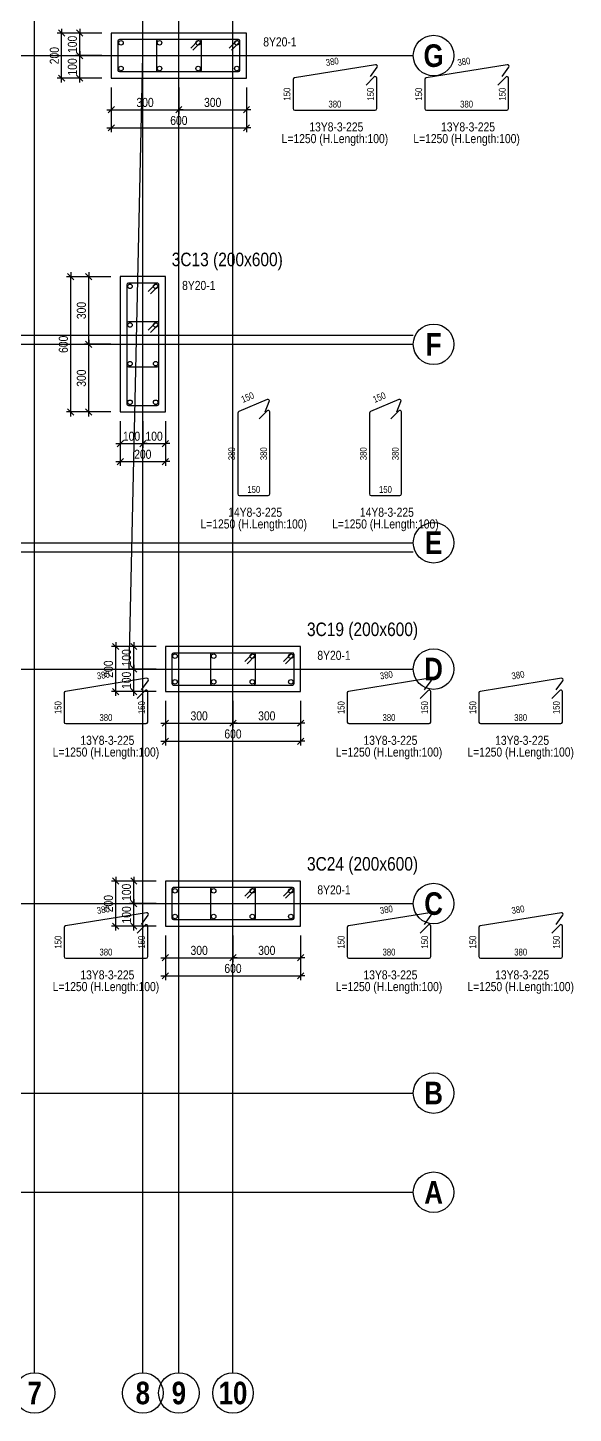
# Model space of a CAD drawing. Extents: x 0 to 206258, y -403073 to 0.
# Drawn here: x 91684 to 97736, y -83038 to -67678 of the extents above; entities that cross this region are included whole.
import ezdxf
from ezdxf.enums import TextEntityAlignment as Align
from ezdxf.lldxf.tags import DXFTag

# ---------------------------------------------------------------- set-up
doc = ezdxf.new("R2010")
doc.units = 0
doc.header["$LTSCALE"] = 1000
for name, color, linetype in [('Axis Circle(Dir 1)', 150, 'Continuous'), ('Axis Circle(Dir 2)', 150, 'Continuous'), ('Axis Label(Dir 1)', 7, 'Continuous'), ('Axis Label(Dir 2)', 7, 'Continuous'), ('Axis Line(Dir 1)', 8, 'CENTER2'), ('Axis Line(Dir 2)', 150, 'CENTER2'), ('Column Line(D)', 1, 'Continuous'), ('Dimension Line', 5, 'Continuous'), ('Link Line', 3, 'Continuous'), ('Rebar Length Text', 8, 'Continuous'), ('Rebar Line', 7, 'Continuous'), ('Top Rebar Label', 6, 'Continuous')]:
    doc.layers.add(name, color=color, linetype=linetype)
for name, color, linetype, true_color in [('Column Label(D)', 12, 'Continuous', 0xbd0000), ('Ghost Axis Line', 254, 'Continuous', 0xbebebe), ('Link Label', 94, 'Continuous', 0x008100), ('Link Length Text', 94, 'Continuous', 0x008100)]:
    doc.layers.add(name, color=color, linetype=linetype, true_color=true_color)
doc.styles.add('Axis Label(Dir 1)', font='ARIALNB.TTF', dxfattribs={"height": 250})
doc.styles.add('Axis Label(Dir 2)', font='ARIALNB.TTF', dxfattribs={"height": 250})
doc.styles.add('Column Label(D)', font='ARIALN.TTF', dxfattribs={"height": 150})
doc.styles.add('Dimension Text', font='ARIALN.TTF', dxfattribs={"height": 100})
doc.styles.add('Link Label', font='ARIALN.TTF', dxfattribs={"height": 100})
doc.styles.add('Link Length Text', font='ARIALN.TTF', dxfattribs={"height": 100})
doc.styles.add('Rebar Length Text', font='ARIALN.TTF', dxfattribs={"height": 75})
doc.styles.add('Top Rebar Label', font='ARIALN.TTF', dxfattribs={"height": 100})
tags = doc.linetypes.add('CENTER2', pattern=[1.125, 0.75, -0.125, 0.125, -0.125]).pattern_tags.tags
tags[10:11] = [DXFTag(74, 4), DXFTag(75, 0), DXFTag(340, '0'), DXFTag(46, 0.0), DXFTag(50, 0.0), DXFTag(44, 0.0), DXFTag(45, 0.0)]
tags[8:9] = [DXFTag(74, 4), DXFTag(75, 0), DXFTag(340, '0'), DXFTag(46, 0.0), DXFTag(50, 0.0), DXFTag(44, 0.0), DXFTag(45, 0.0)]
tags[6:7] = [DXFTag(74, 4), DXFTag(75, 0), DXFTag(340, '0'), DXFTag(46, 0.0), DXFTag(50, 0.0), DXFTag(44, 0.0), DXFTag(45, 0.0)]
tags[4:5] = [DXFTag(74, 4), DXFTag(75, 0), DXFTag(340, '0'), DXFTag(46, 0.0), DXFTag(50, 0.0), DXFTag(44, 0.0), DXFTag(45, 0.0)]
doc.dimstyles.new('COLUMNAPP', dxfattribs={"dimtxt": 100, "dimasz": 30, "dimexe": 48.3, "dimexo": 103.5, "dimgap": 30, "dimtad": 1, "dimtoh": 1, "dimdec": 1, "dimlfac": 0.4, "dimdsep": 46, "dimtxsty": 'Dimension Text', "dimblk": 'PCDIM_TICK', "dimcen": 0.09, "dimclrd": 5, "dimclre": 5, "dimclrt": 5, "dimadec": 1, "dimazin": 0, "dimtp": 1, "dimtm": 1, "dimtfac": 1, "dimtdec": 4, "dimtofl": 0, "dimtmove": 0, "dimatfit": 3, "dimfxl": 1, "dimtolj": 1, "dimtzin": 0, "dimarcsym": 0})

# ---------------------------------------------------------------- blocks, each defined once
blk = doc.blocks.new('PCDIM_TICK')
at = {"layer": 'Dimension Line', "color": 0, "transparency": 33554687}
for p, q in [((1.15, 1.15), (-1.15, -1.15)), ((1.61, 0), (0, 0))]:
    blk.add_line(p, q, dxfattribs=at)
blk = doc.blocks.new('*U1617')
at = {"layer": 'Dimension Line', "color": 5, "true_color": 0x0000ff, "transparency": 16777216}
for p, q in [((92611, -68341), (92611, -68636)), ((93361, -68341), (93361, -68636)), ((92611, -68588), (93361, -68588))]:
    blk.add_line(p, q, dxfattribs=at)
at = {"layer": 'Dimension Line', "color": 5, "true_color": 0x0000ff, "transparency": 16777216, "xscale": 30, "yscale": 30, "rotation": 180.0000000000004}
blk.add_blockref('PCDIM_TICK', (92611, -68588), dxfattribs=at)
at = {"layer": 'Dimension Line', "color": 5, "true_color": 0x0000ff, "transparency": 16777216, "xscale": 30, "yscale": 30}
blk.add_blockref('PCDIM_TICK', (93361, -68588), dxfattribs=at)
at = {"layer": 'Dimension Line', "color": 5, "true_color": 0x0000ff, "transparency": 16777216, "insert": (92986, -68558), "char_height": 100, "width": 181.5, "attachment_point": 8, "style": 'Dimension Text'}
blk.add_mtext('300', dxfattribs=at)
blk = doc.blocks.new('*U1618')
at = {"layer": 'Dimension Line', "color": 5, "true_color": 0x0000ff, "transparency": 16777216}
for p, q in [((93361, -68341), (93361, -68636)), ((94111, -68341), (94111, -68636)), ((93361, -68588), (94111, -68588))]:
    blk.add_line(p, q, dxfattribs=at)
at = {"layer": 'Dimension Line', "color": 5, "true_color": 0x0000ff, "transparency": 16777216, "xscale": 30, "yscale": 30, "rotation": 180.0000000000004}
blk.add_blockref('PCDIM_TICK', (93361, -68588), dxfattribs=at)
at = {"layer": 'Dimension Line', "color": 5, "true_color": 0x0000ff, "transparency": 16777216, "xscale": 30, "yscale": 30}
blk.add_blockref('PCDIM_TICK', (94111, -68588), dxfattribs=at)
at = {"layer": 'Dimension Line', "color": 5, "true_color": 0x0000ff, "transparency": 16777216, "insert": (93736, -68558), "char_height": 100, "width": 181.5, "attachment_point": 8, "style": 'Dimension Text'}
blk.add_mtext('300', dxfattribs=at)
blk = doc.blocks.new('*U1619')
at = {"layer": 'Dimension Line', "color": 5, "true_color": 0x0000ff, "transparency": 16777216}
for p, q in [((92611, -68341), (92611, -68836)), ((94111, -68341), (94111, -68836)), ((92611, -68788), (94111, -68788))]:
    blk.add_line(p, q, dxfattribs=at)
at = {"layer": 'Dimension Line', "color": 5, "true_color": 0x0000ff, "transparency": 16777216, "xscale": 30, "yscale": 30, "rotation": 180.0000000000004}
blk.add_blockref('PCDIM_TICK', (92611, -68788), dxfattribs=at)
at = {"layer": 'Dimension Line', "color": 5, "true_color": 0x0000ff, "transparency": 16777216, "xscale": 30, "yscale": 30}
blk.add_blockref('PCDIM_TICK', (94111, -68788), dxfattribs=at)
at = {"layer": 'Dimension Line', "color": 5, "true_color": 0x0000ff, "transparency": 16777216, "insert": (93361, -68758), "char_height": 100, "width": 181.97, "attachment_point": 8, "style": 'Dimension Text'}
blk.add_mtext('600', dxfattribs=at)
blk = doc.blocks.new('*U1620')
at = {"layer": 'Dimension Line', "color": 5, "true_color": 0x0000ff, "transparency": 16777216}
for p, q in [((92508, -67988), (92213, -67988)), ((92261, -68238), (92261, -67988)), ((92508, -68238), (92213, -68238))]:
    blk.add_line(p, q, dxfattribs=at)
at = {"layer": 'Dimension Line', "color": 5, "true_color": 0x0000ff, "transparency": 16777216, "xscale": 30, "yscale": 30}
for p, rotation in [((92261, -67988), 89.99999999999447), ((92261, -68238), 269.9999999999834)]:
    blk.add_blockref('PCDIM_TICK', p, dxfattribs=dict(at, rotation=rotation))
at = {"layer": 'Dimension Line', "color": 5, "true_color": 0x0000ff, "transparency": 16777216, "insert": (92231, -68113), "char_height": 100, "width": 173.93, "attachment_point": 8, "rotation": 90, "style": 'Dimension Text'}
blk.add_mtext('100', dxfattribs=at)
blk = doc.blocks.new('*U1621')
at = {"layer": 'Dimension Line', "color": 5, "true_color": 0x0000ff, "transparency": 16777216}
for p, q in [((92508, -67738), (92213, -67738)), ((92261, -67988), (92261, -67738)), ((92508, -67988), (92213, -67988))]:
    blk.add_line(p, q, dxfattribs=at)
at = {"layer": 'Dimension Line', "color": 5, "true_color": 0x0000ff, "transparency": 16777216, "xscale": 30, "yscale": 30}
for p, rotation in [((92261, -67738), 89.99999999999447), ((92261, -67988), 269.9999999999834)]:
    blk.add_blockref('PCDIM_TICK', p, dxfattribs=dict(at, rotation=rotation))
at = {"layer": 'Dimension Line', "color": 5, "true_color": 0x0000ff, "transparency": 16777216, "insert": (92231, -67863), "char_height": 100, "width": 173.93, "attachment_point": 8, "rotation": 90, "style": 'Dimension Text'}
blk.add_mtext('100', dxfattribs=at)
blk = doc.blocks.new('*U1622')
at = {"layer": 'Dimension Line', "color": 5, "true_color": 0x0000ff, "transparency": 16777216}
for p, q in [((92508, -67738), (92013, -67738)), ((92061, -68238), (92061, -67738)), ((92508, -68238), (92013, -68238))]:
    blk.add_line(p, q, dxfattribs=at)
at = {"layer": 'Dimension Line', "color": 5, "true_color": 0x0000ff, "transparency": 16777216, "xscale": 30, "yscale": 30}
for p, rotation in [((92061, -67738), 89.99999999999447), ((92061, -68238), 269.9999999999834)]:
    blk.add_blockref('PCDIM_TICK', p, dxfattribs=dict(at, rotation=rotation))
at = {"layer": 'Dimension Line', "color": 5, "true_color": 0x0000ff, "transparency": 16777216, "insert": (92031, -67988), "char_height": 100, "width": 182.77, "attachment_point": 8, "rotation": 90, "style": 'Dimension Text'}
blk.add_mtext('200', dxfattribs=at)
blk = doc.blocks.new('*U1629')
at = {"layer": 'Dimension Line', "color": 5, "true_color": 0x0000ff, "transparency": 16777216}
for p, q in [((92711, -72041), (92711, -72336)), ((92961, -72041), (92961, -72336)), ((92711, -72288), (92961, -72288))]:
    blk.add_line(p, q, dxfattribs=at)
at = {"layer": 'Dimension Line', "color": 5, "true_color": 0x0000ff, "transparency": 16777216, "xscale": 30, "yscale": 30, "rotation": 180.0000000000004}
blk.add_blockref('PCDIM_TICK', (92711, -72288), dxfattribs=at)
at = {"layer": 'Dimension Line', "color": 5, "true_color": 0x0000ff, "transparency": 16777216, "xscale": 30, "yscale": 30}
blk.add_blockref('PCDIM_TICK', (92961, -72288), dxfattribs=at)
at = {"layer": 'Dimension Line', "color": 5, "true_color": 0x0000ff, "transparency": 16777216, "insert": (92836, -72258), "char_height": 100, "width": 173.93, "attachment_point": 8, "style": 'Dimension Text'}
blk.add_mtext('100', dxfattribs=at)
blk = doc.blocks.new('*U1630')
at = {"layer": 'Dimension Line', "color": 5, "true_color": 0x0000ff, "transparency": 16777216}
for p, q in [((92961, -72041), (92961, -72336)), ((93211, -72041), (93211, -72336)), ((92961, -72288), (93211, -72288))]:
    blk.add_line(p, q, dxfattribs=at)
at = {"layer": 'Dimension Line', "color": 5, "true_color": 0x0000ff, "transparency": 16777216, "xscale": 30, "yscale": 30, "rotation": 180.0000000000004}
blk.add_blockref('PCDIM_TICK', (92961, -72288), dxfattribs=at)
at = {"layer": 'Dimension Line', "color": 5, "true_color": 0x0000ff, "transparency": 16777216, "xscale": 30, "yscale": 30}
blk.add_blockref('PCDIM_TICK', (93211, -72288), dxfattribs=at)
at = {"layer": 'Dimension Line', "color": 5, "true_color": 0x0000ff, "transparency": 16777216, "insert": (93086, -72258), "char_height": 100, "width": 173.93, "attachment_point": 8, "style": 'Dimension Text'}
blk.add_mtext('100', dxfattribs=at)
blk = doc.blocks.new('*U1631')
at = {"layer": 'Dimension Line', "color": 5, "true_color": 0x0000ff, "transparency": 16777216}
for p, q in [((92711, -72041), (92711, -72536)), ((93211, -72041), (93211, -72536)), ((92711, -72488), (93211, -72488))]:
    blk.add_line(p, q, dxfattribs=at)
at = {"layer": 'Dimension Line', "color": 5, "true_color": 0x0000ff, "transparency": 16777216, "xscale": 30, "yscale": 30, "rotation": 180.0000000000004}
blk.add_blockref('PCDIM_TICK', (92711, -72488), dxfattribs=at)
at = {"layer": 'Dimension Line', "color": 5, "true_color": 0x0000ff, "transparency": 16777216, "xscale": 30, "yscale": 30}
blk.add_blockref('PCDIM_TICK', (93211, -72488), dxfattribs=at)
at = {"layer": 'Dimension Line', "color": 5, "true_color": 0x0000ff, "transparency": 16777216, "insert": (92961, -72458), "char_height": 100, "width": 182.77, "attachment_point": 8, "style": 'Dimension Text'}
blk.add_mtext('200', dxfattribs=at)
blk = doc.blocks.new('*U1632')
at = {"layer": 'Dimension Line', "color": 5, "true_color": 0x0000ff, "transparency": 16777216}
for p, q in [((92608, -71188), (92313, -71188)), ((92361, -71938), (92361, -71188)), ((92608, -71938), (92313, -71938))]:
    blk.add_line(p, q, dxfattribs=at)
at = {"layer": 'Dimension Line', "color": 5, "true_color": 0x0000ff, "transparency": 16777216, "xscale": 30, "yscale": 30}
for p, rotation in [((92361, -71188), 89.99999999999447), ((92361, -71938), 269.9999999999834)]:
    blk.add_blockref('PCDIM_TICK', p, dxfattribs=dict(at, rotation=rotation))
at = {"layer": 'Dimension Line', "color": 5, "true_color": 0x0000ff, "transparency": 16777216, "insert": (92331, -71563), "char_height": 100, "width": 181.5, "attachment_point": 8, "rotation": 90, "style": 'Dimension Text'}
blk.add_mtext('300', dxfattribs=at)
blk = doc.blocks.new('*U1633')
at = {"layer": 'Dimension Line', "color": 5, "true_color": 0x0000ff, "transparency": 16777216}
for p, q in [((92608, -70438), (92313, -70438)), ((92361, -71188), (92361, -70438)), ((92608, -71188), (92313, -71188))]:
    blk.add_line(p, q, dxfattribs=at)
at = {"layer": 'Dimension Line', "color": 5, "true_color": 0x0000ff, "transparency": 16777216, "xscale": 30, "yscale": 30}
for p, rotation in [((92361, -70438), 89.99999999999447), ((92361, -71188), 269.9999999999834)]:
    blk.add_blockref('PCDIM_TICK', p, dxfattribs=dict(at, rotation=rotation))
at = {"layer": 'Dimension Line', "color": 5, "true_color": 0x0000ff, "transparency": 16777216, "insert": (92331, -70813), "char_height": 100, "width": 181.5, "attachment_point": 8, "rotation": 90, "style": 'Dimension Text'}
blk.add_mtext('300', dxfattribs=at)
blk = doc.blocks.new('*U1634')
at = {"layer": 'Dimension Line', "color": 5, "true_color": 0x0000ff, "transparency": 16777216}
for p, q in [((92608, -70438), (92113, -70438)), ((92161, -71938), (92161, -70438)), ((92608, -71938), (92113, -71938))]:
    blk.add_line(p, q, dxfattribs=at)
at = {"layer": 'Dimension Line', "color": 5, "true_color": 0x0000ff, "transparency": 16777216, "xscale": 30, "yscale": 30}
for p, rotation in [((92161, -70438), 89.99999999999447), ((92161, -71938), 269.9999999999834)]:
    blk.add_blockref('PCDIM_TICK', p, dxfattribs=dict(at, rotation=rotation))
at = {"layer": 'Dimension Line', "color": 5, "true_color": 0x0000ff, "transparency": 16777216, "insert": (92131, -71188), "char_height": 100, "width": 181.97, "attachment_point": 8, "rotation": 90, "style": 'Dimension Text'}
blk.add_mtext('600', dxfattribs=at)
blk = doc.blocks.new('*U1659')
at = {"layer": 'Dimension Line', "color": 5, "true_color": 0x0000ff, "transparency": 16777216}
for p, q in [((93211, -75141), (93211, -75436)), ((93961, -75141), (93961, -75436)), ((93211, -75388), (93961, -75388))]:
    blk.add_line(p, q, dxfattribs=at)
at = {"layer": 'Dimension Line', "color": 5, "true_color": 0x0000ff, "transparency": 16777216, "xscale": 30, "yscale": 30, "rotation": 180.0000000000004}
blk.add_blockref('PCDIM_TICK', (93211, -75388), dxfattribs=at)
at = {"layer": 'Dimension Line', "color": 5, "true_color": 0x0000ff, "transparency": 16777216, "xscale": 30, "yscale": 30}
blk.add_blockref('PCDIM_TICK', (93961, -75388), dxfattribs=at)
at = {"layer": 'Dimension Line', "color": 5, "true_color": 0x0000ff, "transparency": 16777216, "insert": (93586, -75358), "char_height": 100, "width": 181.5, "attachment_point": 8, "style": 'Dimension Text'}
blk.add_mtext('300', dxfattribs=at)
blk = doc.blocks.new('*U1660')
at = {"layer": 'Dimension Line', "color": 5, "true_color": 0x0000ff, "transparency": 16777216}
for p, q in [((93961, -75141), (93961, -75436)), ((94711, -75141), (94711, -75436)), ((93961, -75388), (94711, -75388))]:
    blk.add_line(p, q, dxfattribs=at)
at = {"layer": 'Dimension Line', "color": 5, "true_color": 0x0000ff, "transparency": 16777216, "xscale": 30, "yscale": 30, "rotation": 180.0000000000004}
blk.add_blockref('PCDIM_TICK', (93961, -75388), dxfattribs=at)
at = {"layer": 'Dimension Line', "color": 5, "true_color": 0x0000ff, "transparency": 16777216, "xscale": 30, "yscale": 30}
blk.add_blockref('PCDIM_TICK', (94711, -75388), dxfattribs=at)
at = {"layer": 'Dimension Line', "color": 5, "true_color": 0x0000ff, "transparency": 16777216, "insert": (94336, -75358), "char_height": 100, "width": 181.5, "attachment_point": 8, "style": 'Dimension Text'}
blk.add_mtext('300', dxfattribs=at)
blk = doc.blocks.new('*U1661')
at = {"layer": 'Dimension Line', "color": 5, "true_color": 0x0000ff, "transparency": 16777216}
for p, q in [((93211, -75141), (93211, -75636)), ((94711, -75141), (94711, -75636)), ((93211, -75588), (94711, -75588))]:
    blk.add_line(p, q, dxfattribs=at)
at = {"layer": 'Dimension Line', "color": 5, "true_color": 0x0000ff, "transparency": 16777216, "xscale": 30, "yscale": 30, "rotation": 180.0000000000004}
blk.add_blockref('PCDIM_TICK', (93211, -75588), dxfattribs=at)
at = {"layer": 'Dimension Line', "color": 5, "true_color": 0x0000ff, "transparency": 16777216, "xscale": 30, "yscale": 30}
blk.add_blockref('PCDIM_TICK', (94711, -75588), dxfattribs=at)
at = {"layer": 'Dimension Line', "color": 5, "true_color": 0x0000ff, "transparency": 16777216, "insert": (93961, -75558), "char_height": 100, "width": 181.97, "attachment_point": 8, "style": 'Dimension Text'}
blk.add_mtext('600', dxfattribs=at)
blk = doc.blocks.new('*U1662')
at = {"layer": 'Dimension Line', "color": 5, "true_color": 0x0000ff, "transparency": 16777216}
for p, q in [((93108, -74788), (92813, -74788)), ((92861, -75038), (92861, -74788)), ((93108, -75038), (92813, -75038))]:
    blk.add_line(p, q, dxfattribs=at)
at = {"layer": 'Dimension Line', "color": 5, "true_color": 0x0000ff, "transparency": 16777216, "xscale": 30, "yscale": 30}
for p, rotation in [((92861, -74788), 89.99999999999447), ((92861, -75038), 269.9999999999834)]:
    blk.add_blockref('PCDIM_TICK', p, dxfattribs=dict(at, rotation=rotation))
at = {"layer": 'Dimension Line', "color": 5, "true_color": 0x0000ff, "transparency": 16777216, "insert": (92831, -74913), "char_height": 100, "width": 173.93, "attachment_point": 8, "rotation": 90, "style": 'Dimension Text'}
blk.add_mtext('100', dxfattribs=at)
blk = doc.blocks.new('*U1663')
at = {"layer": 'Dimension Line', "color": 5, "true_color": 0x0000ff, "transparency": 16777216}
for p, q in [((93108, -74538), (92813, -74538)), ((92861, -74788), (92861, -74538)), ((93108, -74788), (92813, -74788))]:
    blk.add_line(p, q, dxfattribs=at)
at = {"layer": 'Dimension Line', "color": 5, "true_color": 0x0000ff, "transparency": 16777216, "xscale": 30, "yscale": 30}
for p, rotation in [((92861, -74538), 89.99999999999447), ((92861, -74788), 269.9999999999834)]:
    blk.add_blockref('PCDIM_TICK', p, dxfattribs=dict(at, rotation=rotation))
at = {"layer": 'Dimension Line', "color": 5, "true_color": 0x0000ff, "transparency": 16777216, "insert": (92831, -74663), "char_height": 100, "width": 173.93, "attachment_point": 8, "rotation": 90, "style": 'Dimension Text'}
blk.add_mtext('100', dxfattribs=at)
blk = doc.blocks.new('*U1664')
at = {"layer": 'Dimension Line', "color": 5, "true_color": 0x0000ff, "transparency": 16777216}
for p, q in [((93108, -74538), (92613, -74538)), ((92661, -75038), (92661, -74538)), ((93108, -75038), (92613, -75038))]:
    blk.add_line(p, q, dxfattribs=at)
at = {"layer": 'Dimension Line', "color": 5, "true_color": 0x0000ff, "transparency": 16777216, "xscale": 30, "yscale": 30}
for p, rotation in [((92661, -74538), 89.99999999999447), ((92661, -75038), 269.9999999999834)]:
    blk.add_blockref('PCDIM_TICK', p, dxfattribs=dict(at, rotation=rotation))
at = {"layer": 'Dimension Line', "color": 5, "true_color": 0x0000ff, "transparency": 16777216, "insert": (92631, -74788), "char_height": 100, "width": 182.77, "attachment_point": 8, "rotation": 90, "style": 'Dimension Text'}
blk.add_mtext('200', dxfattribs=at)
blk = doc.blocks.new('*U1683')
at = {"layer": 'Dimension Line', "color": 5, "true_color": 0x0000ff, "transparency": 16777216}
for p, q in [((93211, -77741), (93211, -78036)), ((93961, -77741), (93961, -78036)), ((93211, -77988), (93961, -77988))]:
    blk.add_line(p, q, dxfattribs=at)
at = {"layer": 'Dimension Line', "color": 5, "true_color": 0x0000ff, "transparency": 16777216, "xscale": 30, "yscale": 30, "rotation": 180.0000000000004}
blk.add_blockref('PCDIM_TICK', (93211, -77988), dxfattribs=at)
at = {"layer": 'Dimension Line', "color": 5, "true_color": 0x0000ff, "transparency": 16777216, "xscale": 30, "yscale": 30}
blk.add_blockref('PCDIM_TICK', (93961, -77988), dxfattribs=at)
at = {"layer": 'Dimension Line', "color": 5, "true_color": 0x0000ff, "transparency": 16777216, "insert": (93586, -77958), "char_height": 100, "width": 181.5, "attachment_point": 8, "style": 'Dimension Text'}
blk.add_mtext('300', dxfattribs=at)
blk = doc.blocks.new('*U1684')
at = {"layer": 'Dimension Line', "color": 5, "true_color": 0x0000ff, "transparency": 16777216}
for p, q in [((93961, -77741), (93961, -78036)), ((94711, -77741), (94711, -78036)), ((93961, -77988), (94711, -77988))]:
    blk.add_line(p, q, dxfattribs=at)
at = {"layer": 'Dimension Line', "color": 5, "true_color": 0x0000ff, "transparency": 16777216, "xscale": 30, "yscale": 30, "rotation": 180.0000000000004}
blk.add_blockref('PCDIM_TICK', (93961, -77988), dxfattribs=at)
at = {"layer": 'Dimension Line', "color": 5, "true_color": 0x0000ff, "transparency": 16777216, "xscale": 30, "yscale": 30}
blk.add_blockref('PCDIM_TICK', (94711, -77988), dxfattribs=at)
at = {"layer": 'Dimension Line', "color": 5, "true_color": 0x0000ff, "transparency": 16777216, "insert": (94336, -77958), "char_height": 100, "width": 181.5, "attachment_point": 8, "style": 'Dimension Text'}
blk.add_mtext('300', dxfattribs=at)
blk = doc.blocks.new('*U1685')
at = {"layer": 'Dimension Line', "color": 5, "true_color": 0x0000ff, "transparency": 16777216}
for p, q in [((93211, -77741), (93211, -78236)), ((94711, -77741), (94711, -78236)), ((93211, -78188), (94711, -78188))]:
    blk.add_line(p, q, dxfattribs=at)
at = {"layer": 'Dimension Line', "color": 5, "true_color": 0x0000ff, "transparency": 16777216, "xscale": 30, "yscale": 30, "rotation": 180.0000000000004}
blk.add_blockref('PCDIM_TICK', (93211, -78188), dxfattribs=at)
at = {"layer": 'Dimension Line', "color": 5, "true_color": 0x0000ff, "transparency": 16777216, "xscale": 30, "yscale": 30}
blk.add_blockref('PCDIM_TICK', (94711, -78188), dxfattribs=at)
at = {"layer": 'Dimension Line', "color": 5, "true_color": 0x0000ff, "transparency": 16777216, "insert": (93961, -78158), "char_height": 100, "width": 181.97, "attachment_point": 8, "style": 'Dimension Text'}
blk.add_mtext('600', dxfattribs=at)
blk = doc.blocks.new('*U1686')
at = {"layer": 'Dimension Line', "color": 5, "true_color": 0x0000ff, "transparency": 16777216}
for p, q in [((93108, -77388), (92813, -77388)), ((92861, -77638), (92861, -77388)), ((93108, -77638), (92813, -77638))]:
    blk.add_line(p, q, dxfattribs=at)
at = {"layer": 'Dimension Line', "color": 5, "true_color": 0x0000ff, "transparency": 16777216, "xscale": 30, "yscale": 30}
for p, rotation in [((92861, -77388), 89.99999999999447), ((92861, -77638), 269.9999999999834)]:
    blk.add_blockref('PCDIM_TICK', p, dxfattribs=dict(at, rotation=rotation))
at = {"layer": 'Dimension Line', "color": 5, "true_color": 0x0000ff, "transparency": 16777216, "insert": (92831, -77513), "char_height": 100, "width": 173.93, "attachment_point": 8, "rotation": 90, "style": 'Dimension Text'}
blk.add_mtext('100', dxfattribs=at)
blk = doc.blocks.new('*U1687')
at = {"layer": 'Dimension Line', "color": 5, "true_color": 0x0000ff, "transparency": 16777216}
for p, q in [((93108, -77138), (92813, -77138)), ((92861, -77388), (92861, -77138)), ((93108, -77388), (92813, -77388))]:
    blk.add_line(p, q, dxfattribs=at)
at = {"layer": 'Dimension Line', "color": 5, "true_color": 0x0000ff, "transparency": 16777216, "xscale": 30, "yscale": 30}
for p, rotation in [((92861, -77138), 89.99999999999447), ((92861, -77388), 269.9999999999834)]:
    blk.add_blockref('PCDIM_TICK', p, dxfattribs=dict(at, rotation=rotation))
at = {"layer": 'Dimension Line', "color": 5, "true_color": 0x0000ff, "transparency": 16777216, "insert": (92831, -77263), "char_height": 100, "width": 173.93, "attachment_point": 8, "rotation": 90, "style": 'Dimension Text'}
blk.add_mtext('100', dxfattribs=at)
blk = doc.blocks.new('*U1688')
at = {"layer": 'Dimension Line', "color": 5, "true_color": 0x0000ff, "transparency": 16777216}
for p, q in [((93108, -77138), (92613, -77138)), ((92661, -77638), (92661, -77138)), ((93108, -77638), (92613, -77638))]:
    blk.add_line(p, q, dxfattribs=at)
at = {"layer": 'Dimension Line', "color": 5, "true_color": 0x0000ff, "transparency": 16777216, "xscale": 30, "yscale": 30}
for p, rotation in [((92661, -77138), 89.99999999999447), ((92661, -77638), 269.9999999999834)]:
    blk.add_blockref('PCDIM_TICK', p, dxfattribs=dict(at, rotation=rotation))
at = {"layer": 'Dimension Line', "color": 5, "true_color": 0x0000ff, "transparency": 16777216, "insert": (92631, -77388), "char_height": 100, "width": 182.77, "attachment_point": 8, "rotation": 90, "style": 'Dimension Text'}
blk.add_mtext('200', dxfattribs=at)

msp = doc.modelspace()

# ---------------------------------------------------------------- linework, layer by layer
at = {"layer": 'Axis Circle(Dir 1)', "transparency": 33554687}
for centre in [(96186.095, -67987.707), (96186.095, -71187.707), (96186.095, -73387.707), (96186.095, -74787.707), (96186.095, -77387.707), (96186.095, -79487.707), (96186.095, -80587.707)]:
    msp.add_circle(centre, 225, dxfattribs=at)
at = {"layer": 'Axis Circle(Dir 2)', "transparency": 33554687}
for centre in [(91761.095, -82812.707), (92961.095, -82812.707), (93361.095, -82812.707), (93961.095, -82812.707)]:
    msp.add_circle(centre, 225, dxfattribs=at)
at = {"layer": 'Axis Line(Dir 1)', "transparency": 33554687}
for points in [[(78161.095, -67987.707), (95961.095, -67987.707)], [(78161.095, -71187.707), (95961.095, -71187.707)], [(78161.095, -73387.707), (95961.095, -73387.707)], [(78161.095, -74787.707), (95961.095, -74787.707)], [(78161.095, -77387.707), (95961.095, -77387.707)], [(78161.095, -79487.707), (95961.095, -79487.707)], [(78161.095, -80587.707), (95961.095, -80587.707)]]:
    msp.add_lwpolyline(points, dxfattribs=at)
at = {"layer": 'Axis Line(Dir 2)', "transparency": 33554687}
for points in [[(91761.095, -82587.707), (91761.095, -58787.707)], [(92961.095, -82587.707), (92961.095, -58787.707)], [(93361.095, -82587.707), (93361.095, -58787.707)], [(93961.095, -82587.707), (93961.095, -58787.707)]]:
    msp.add_lwpolyline(points, dxfattribs=at)
at = {"layer": 'Column Line(D)', "transparency": 33554687}
for points in [[(94111.095, -68237.707), (94111.095, -67737.707), (92611.095, -67737.707), (92611.095, -68237.707)], [(92711.095, -71937.707), (93211.095, -71937.707), (93211.095, -70437.707), (92711.095, -70437.707)], [(94711.095, -75037.707), (94711.095, -74537.707), (93211.095, -74537.707), (93211.095, -75037.707)], [(94711.095, -77637.707), (94711.095, -77137.707), (93211.095, -77137.707), (93211.095, -77637.707)]]:
    msp.add_lwpolyline(points, close=True, dxfattribs=at)
at = {"layer": 'Ghost Axis Line', "transparency": 33554687}
for points in [[(92811.095, -74787.707), (92961.095, -67987.707)], [(78161.095, -71087.707), (95961.095, -71087.707)], [(78161.095, -73487.707), (95961.095, -73487.707)]]:
    msp.add_lwpolyline(points, dxfattribs=at)
at = {"layer": 'Link Line', "transparency": 33554687}
for points in [[(93516.747, -67928.469), (93605.136, -67840.081, 0.668178638), (93592.761, -67810.207), (92701.095, -67810.207, 0.414213562), (92683.595, -67827.707), (92683.595, -68147.707, 0.414213562), (92701.095, -68165.207), (93592.761, -68165.207, 0.414213562), (93610.261, -68147.707), (93610.261, -67827.707, 0.668178638), (93580.387, -67815.332), (93491.998, -67903.721)], [(93945.081, -67928.469), (94033.469, -67840.081, 0.668178638), (94021.095, -67810.207), (93129.428, -67810.207, 0.414213562), (93111.928, -67827.707), (93111.928, -68147.707, 0.414213562), (93129.428, -68165.207), (94021.095, -68165.207, 0.414213562), (94038.595, -68147.707), (94038.595, -67827.707, 0.668178638), (94008.72, -67815.332), (93920.332, -67903.721)], [(95486.676, -68218.523), (95559.805, -68117.147, 0.668178638), (95542.816, -68089.634), (94642.76, -68235.326, 0.367954403), (94628.056, -68252.602), (94628.056, -68575.207, 0.414213562), (94645.556, -68592.707), (95537.223, -68592.707, 0.414213562), (95554.723, -68575.207), (95554.723, -68237.707, 0.668178638), (95524.848, -68225.332), (95436.46, -68313.721)], [(96947.266, -68218.523), (97020.395, -68117.147, 0.668178638), (97003.406, -68089.634), (96103.349, -68235.326, 0.367954403), (96088.646, -68252.602), (96088.646, -68575.207, 0.414213562), (96106.146, -68592.707), (96997.812, -68592.707, 0.414213562), (97015.312, -68575.207), (97015.312, -68237.707, 0.668178638), (96985.438, -68225.332), (96897.05, -68313.721)], [(93045.081, -70628.469), (93133.469, -70540.081, 0.668178638), (93121.095, -70510.207), (92801.095, -70510.207, 0.414213562), (92783.595, -70527.707), (92783.595, -71419.373, 0.414213562), (92801.095, -71436.873), (93121.095, -71436.873, 0.414213562), (93138.595, -71419.373), (93138.595, -70527.707, 0.668178638), (93108.72, -70515.332), (93020.332, -70603.721)], [(93045.081, -71056.803), (93133.469, -70968.414, 0.668178638), (93121.095, -70938.54), (92801.095, -70938.54, 0.414213562), (92783.595, -70956.04), (92783.595, -71847.707, 0.414213562), (92801.095, -71865.207), (93121.095, -71865.207, 0.414213562), (93138.595, -71847.707), (93138.595, -70956.04, 0.668178638), (93108.72, -70943.666), (93020.332, -71032.054)], [(94316.906, -71938.058), (94363.923, -71822.238, 0.668178638), (94340.896, -71799.535), (94024.578, -71933.191, 0.301414294), (94013.889, -71949.311), (94013.889, -72846.874, 0.414213562), (94031.389, -72864.374), (94351.389, -72864.374, 0.414213562), (94368.889, -72846.874), (94368.889, -71937.707, 0.668178638), (94339.015, -71925.333), (94250.627, -72013.721)], [(95777.496, -71938.058), (95824.512, -71822.237, 0.668178638), (95801.486, -71799.535), (95485.168, -71933.191, 0.301414294), (95474.479, -71949.311), (95474.479, -72846.874, 0.414213562), (95491.979, -72864.374), (95811.979, -72864.374, 0.414213562), (95829.479, -72846.874), (95829.479, -71937.707, 0.668178638), (95799.605, -71925.333), (95711.217, -72013.721)], [(94116.747, -74728.469), (94205.136, -74640.081, 0.668178638), (94192.761, -74610.207), (93301.095, -74610.207, 0.414213562), (93283.595, -74627.707), (93283.595, -74947.707, 0.414213562), (93301.095, -74965.207), (94192.761, -74965.207, 0.414213562), (94210.261, -74947.707), (94210.261, -74627.707, 0.668178638), (94180.387, -74615.332), (94091.998, -74703.721)], [(94545.081, -74728.469), (94633.469, -74640.081, 0.668178638), (94621.095, -74610.207), (93729.428, -74610.207, 0.414213562), (93711.928, -74627.707), (93711.928, -74947.707, 0.414213562), (93729.428, -74965.207), (94621.095, -74965.207, 0.414213562), (94638.595, -74947.707), (94638.595, -74627.707, 0.668178638), (94608.72, -74615.332), (94520.332, -74703.721)], [(92947.266, -75018.523), (93020.395, -74917.147, 0.668178638), (93003.406, -74889.634), (92103.349, -75035.326, 0.367954403), (92088.646, -75052.602), (92088.646, -75375.207, 0.414213562), (92106.146, -75392.707), (92997.812, -75392.707, 0.414213562), (93015.312, -75375.207), (93015.312, -75037.707, 0.668178638), (92985.438, -75025.332), (92897.05, -75113.721)], [(96086.676, -75018.523), (96159.805, -74917.147, 0.668178638), (96142.816, -74889.634), (95242.76, -75035.326, 0.367954403), (95228.056, -75052.602), (95228.056, -75375.207, 0.414213562), (95245.556, -75392.707), (96137.223, -75392.707, 0.414213562), (96154.723, -75375.207), (96154.723, -75037.707, 0.668178638), (96124.848, -75025.332), (96036.46, -75113.721)], [(97547.266, -75018.523), (97620.395, -74917.147, 0.668178638), (97603.406, -74889.634), (96703.349, -75035.326, 0.367954403), (96688.646, -75052.602), (96688.646, -75375.207, 0.414213562), (96706.146, -75392.707), (97597.812, -75392.707, 0.414213562), (97615.312, -75375.207), (97615.312, -75037.707, 0.668178638), (97585.438, -75025.332), (97497.05, -75113.721)], [(94116.747, -77328.469), (94205.136, -77240.081, 0.668178638), (94192.761, -77210.207), (93301.095, -77210.207, 0.414213562), (93283.595, -77227.707), (93283.595, -77547.707, 0.414213562), (93301.095, -77565.207), (94192.761, -77565.207, 0.414213562), (94210.261, -77547.707), (94210.261, -77227.707, 0.668178638), (94180.387, -77215.332), (94091.998, -77303.721)], [(94545.081, -77328.469), (94633.469, -77240.081, 0.668178638), (94621.095, -77210.207), (93729.428, -77210.207, 0.414213562), (93711.928, -77227.707), (93711.928, -77547.707, 0.414213562), (93729.428, -77565.207), (94621.095, -77565.207, 0.414213562), (94638.595, -77547.707), (94638.595, -77227.707, 0.668178638), (94608.72, -77215.332), (94520.332, -77303.721)], [(92947.266, -77618.523), (93020.395, -77517.147, 0.668178638), (93003.406, -77489.634), (92103.349, -77635.326, 0.367954403), (92088.646, -77652.602), (92088.646, -77975.207, 0.414213562), (92106.146, -77992.707), (92997.812, -77992.707, 0.414213562), (93015.312, -77975.207), (93015.312, -77637.707, 0.668178638), (92985.438, -77625.332), (92897.05, -77713.721)], [(96086.676, -77618.523), (96159.805, -77517.147, 0.668178638), (96142.816, -77489.634), (95242.76, -77635.326, 0.367954403), (95228.056, -77652.602), (95228.056, -77975.207, 0.414213562), (95245.556, -77992.707), (96137.223, -77992.707, 0.414213562), (96154.723, -77975.207), (96154.723, -77637.707, 0.668178638), (96124.848, -77625.332), (96036.46, -77713.721)], [(97547.266, -77618.523), (97620.395, -77517.147, 0.668178638), (97603.406, -77489.634), (96703.349, -77635.326, 0.367954403), (96688.646, -77652.602), (96688.646, -77975.207, 0.414213562), (96706.146, -77992.707), (97597.812, -77992.707, 0.414213562), (97615.312, -77975.207), (97615.312, -77637.707, 0.668178638), (97585.438, -77625.332), (97497.05, -77713.721)]]:
    msp.add_lwpolyline(points, format="xyb", dxfattribs=at)
at = {"layer": 'Rebar Line', "transparency": 33554687}
for centre in [(92718.595, -67845.207), (93146.928, -67845.207), (93575.261, -67845.207), (94003.595, -67845.207), (92718.595, -68130.207), (93146.928, -68130.207), (93575.261, -68130.207), (94003.595, -68130.207), (92818.595, -70545.207), (93103.595, -70545.207), (92818.595, -70973.54), (93103.595, -70973.54), (92818.595, -71401.873), (93103.595, -71401.873), (92818.595, -71830.207), (93103.595, -71830.207), (93318.595, -74645.207), (93746.928, -74645.207), (94175.261, -74645.207), (94603.595, -74645.207), (93318.595, -74930.207), (93746.928, -74930.207), (94175.261, -74930.207), (94603.595, -74930.207), (93318.595, -77245.207), (93746.928, -77245.207), (94175.261, -77245.207), (94603.595, -77245.207), (93318.595, -77530.207), (93746.928, -77530.207), (94175.261, -77530.207), (94603.595, -77530.207)]:
    msp.add_circle(centre, 25, dxfattribs=at)

# ---------------------------------------------------------------- texts
at = {"layer": 'Axis Label(Dir 1)', "transparency": 33554687, "style": 'Axis Label(Dir 1)'}
for s, p in [('G', (96186.095, -67987.707)), ('F', (96186.095, -71187.707)), ('E', (96186.095, -73387.707)), ('D', (96186.095, -74787.707)), ('C', (96186.095, -77387.707)), ('B', (96186.095, -79487.707)), ('A', (96186.095, -80587.707))]:
    msp.add_text(s, height=250, dxfattribs=at).set_placement(p, align=Align.MIDDLE_CENTER)
at = {"layer": 'Axis Label(Dir 2)', "transparency": 33554687, "style": 'Axis Label(Dir 2)'}
for s, p in [('7', (91761.095, -82812.707)), ('8', (92961.095, -82812.707)), ('9', (93361.095, -82812.707)), ('10', (93961.095, -82812.707))]:
    msp.add_text(s, height=250, dxfattribs=at).set_placement(p, align=Align.MIDDLE_CENTER)
at = {"layer": 'Column Label(D)', "transparency": 33554687, "style": 'Column Label(D)'}
for s, p in [('3C13 (200x600)', (93281.805, -70366.996)), ('3C19 (200x600)', (94781.805, -74466.996)), ('3C24 (200x600)', (94781.805, -77066.996))]:
    msp.add_text(s, height=150, dxfattribs=at).set_placement(p, align=Align.BOTTOM_LEFT)
at = {"layer": 'Link Label', "transparency": 33554687, "style": 'Link Label'}
for s, p in [(' 13Y8-3-225', (95091.389, -68827.707)), (' 13Y8-3-225', (96551.979, -68827.707)), (' 14Y8-3-225', (94191.389, -73099.374)), (' 14Y8-3-225', (95651.979, -73099.374)), (' 13Y8-3-225', (92551.979, -75627.707)), (' 13Y8-3-225', (95691.389, -75627.707)), (' 13Y8-3-225', (97151.979, -75627.707)), (' 13Y8-3-225', (92551.979, -78227.707)), (' 13Y8-3-225', (95691.389, -78227.707)), (' 13Y8-3-225', (97151.979, -78227.707))]:
    msp.add_text(s, height=100, dxfattribs=at).set_placement(p, align=Align.CENTER)
at = {"layer": 'Link Length Text', "transparency": 33554687, "style": 'Link Length Text'}
for p in [(95091.389, -68957.707), (96551.979, -68957.707), (94191.389, -73229.374), (95651.979, -73229.374), (92551.979, -75757.707), (95691.389, -75757.707), (97151.979, -75757.707), (92551.979, -78357.707), (95691.389, -78357.707), (97151.979, -78357.707)]:
    msp.add_text('L=1250 (H.Length:100)', height=100, dxfattribs=at).set_placement(p, align=Align.CENTER)
at = {"layer": 'Rebar Length Text', "transparency": 33554687, "style": 'Rebar Length Text'}
for s, rotation, p in [('380', 9.1947432, (95067.729, -68091.537)), ('380', 9.1947432, (96528.318, -68091.537)), ('150', 90, (94598.056, -68415.207)), ('150', 90, (95524.723, -68415.207)), ('150', 90, (96058.646, -68415.207)), ('150', 90, (96985.312, -68415.207)), ('150', 22.9057699, (94137.611, -71810.431)), ('150', 22.9057699, (95598.2, -71810.43)), ('380', 90, (93983.889, -72401.041)), ('380', 90, (94338.889, -72401.041)), ('380', 90, (95444.479, -72401.04)), ('380', 90, (95799.479, -72401.04)), ('380', 9.1947432, (92528.318, -74891.537)), ('380', 9.1947432, (95667.729, -74891.537)), ('380', 9.1947432, (97128.318, -74891.537)), ('150', 90, (92058.646, -75215.207)), ('150', 90, (92985.312, -75215.207)), ('150', 90, (95198.056, -75215.207)), ('150', 90, (96124.723, -75215.207)), ('150', 90, (96658.646, -75215.207)), ('150', 90, (97585.312, -75215.207)), ('380', 9.1947432, (92528.318, -77491.537)), ('380', 9.1947432, (95667.729, -77491.537)), ('380', 9.1947432, (97128.318, -77491.537)), ('150', 90, (92058.646, -77815.207)), ('150', 90, (92985.312, -77815.207)), ('150', 90, (95198.056, -77815.207)), ('150', 90, (96124.723, -77815.207)), ('150', 90, (96658.646, -77815.207)), ('150', 90, (97585.312, -77815.207))]:
    msp.add_text(s, height=75, rotation=rotation, dxfattribs=at).set_placement(p, align=Align.CENTER)
for s, p in [('380', (95091.389, -68562.707)), ('380', (96551.979, -68562.707)), ('150', (94191.389, -72834.374)), ('150', (95651.979, -72834.374)), ('380', (92551.979, -75362.707)), ('380', (95691.389, -75362.707)), ('380', (97151.979, -75362.707)), ('380', (92551.979, -77962.707)), ('380', (95691.389, -77962.707)), ('380', (97151.979, -77962.707))]:
    msp.add_text(s, height=75, dxfattribs=at).set_placement(p, align=Align.CENTER)
at = {"layer": 'Top Rebar Label', "transparency": 33554687, "style": 'Top Rebar Label'}
for p in [(94265.139, -67915.433), (93365.139, -70615.433), (94865.139, -74715.433), (94865.139, -77315.433)]:
    msp.add_text(' 8Y20-1', height=100, dxfattribs=at).set_placement(p, align=Align.BOTTOM_LEFT)

# ---------------------------------------------------------------- dimensions: what is measured, and where the dimension line sits
at = {"layer": 'Dimension Line', "transparency": 33554687}
for p1, p2, distance, picture, middle in [((92611.095, -68237.707), (92611.095, -67737.707), 550, '*U1622', (92061.095, -67987.707)), ((92611.095, -67987.707), (92611.095, -67737.707), 350, '*U1621', (92261.095, -67862.707)), ((92611.095, -68237.707), (92611.095, -67987.707), 350, '*U1620', (92261.095, -68112.707)), ((92611.095, -68237.707), (93361.095, -68237.707), -350, '*U1617', (92986.095, -68587.707)), ((92611.095, -68237.707), (94111.095, -68237.707), -550, '*U1619', (93361.095, -68787.707)), ((93361.095, -68237.707), (94111.095, -68237.707), -350, '*U1618', (93736.095, -68587.707)), ((92711.095, -71937.707), (92711.095, -70437.707), 550, '*U1634', (92161.095, -71187.707)), ((92711.095, -71187.707), (92711.095, -70437.707), 350, '*U1633', (92361.095, -70812.707)), ((92711.095, -71937.707), (92711.095, -71187.707), 350, '*U1632', (92361.095, -71562.707)), ((92711.095, -71937.707), (92961.095, -71937.707), -350, '*U1629', (92836.095, -72287.707)), ((92711.095, -71937.707), (93211.095, -71937.707), -550, '*U1631', (92961.095, -72487.707)), ((92961.095, -71937.707), (93211.095, -71937.707), -350, '*U1630', (93086.095, -72287.707)), ((93211.095, -75037.707), (93211.095, -74537.707), 550, '*U1664', (92661.095, -74787.707)), ((93211.095, -74787.707), (93211.095, -74537.707), 350, '*U1663', (92861.095, -74662.707)), ((93211.095, -75037.707), (93211.095, -74787.707), 350, '*U1662', (92861.095, -74912.707)), ((93211.095, -75037.707), (93961.095, -75037.707), -350, '*U1659', (93586.095, -75387.707)), ((93211.095, -75037.707), (94711.095, -75037.707), -550, '*U1661', (93961.095, -75587.707)), ((93961.095, -75037.707), (94711.095, -75037.707), -350, '*U1660', (94336.095, -75387.707)), ((93211.095, -77637.707), (93211.095, -77137.707), 550, '*U1688', (92661.095, -77387.707)), ((93211.095, -77387.707), (93211.095, -77137.707), 350, '*U1687', (92861.095, -77262.707)), ((93211.095, -77637.707), (93211.095, -77387.707), 350, '*U1686', (92861.095, -77512.707)), ((93211.095, -77637.707), (93961.095, -77637.707), -350, '*U1683', (93586.095, -77987.707)), ((93211.095, -77637.707), (94711.095, -77637.707), -550, '*U1685', (93961.095, -78187.707)), ((93961.095, -77637.707), (94711.095, -77637.707), -350, '*U1684', (94336.095, -77987.707))]:
    dim = msp.add_aligned_dim(p1=p1, p2=p2, distance=distance, dimstyle='COLUMNAPP', override={"dimscale": 1, "dimtxt": 100, "dimasz": 30, "dimexe": 48.3, "dimexo": 103.5, "dimgap": 30, "dimtad": 1, "dimtih": 0, "dimdec": 1, "dimlfac": 0.4, "dimzin": 8, "dimlunit": 2, "dimpost": '', "dimtxsty": 'Dimension Text', "dimblk": 'PCDIM_TICK', "dimse1": 0, "dimse2": 0, "dimsd2": 0, "dimclrd": 5, "dimclre": 5, "dimclrt": 5, "dimaunit": 0, "dimadec": 1, "dimazin": 0, "dimtol": 0, "dimtp": 1, "dimtm": 1, "dimtmove": 0}, dxfattribs=at)
    dim.commit()
    dim.dimension.update_dxf_attribs({"geometry": picture, "text_midpoint": middle})

doc.saveas('drawing.dxf')
